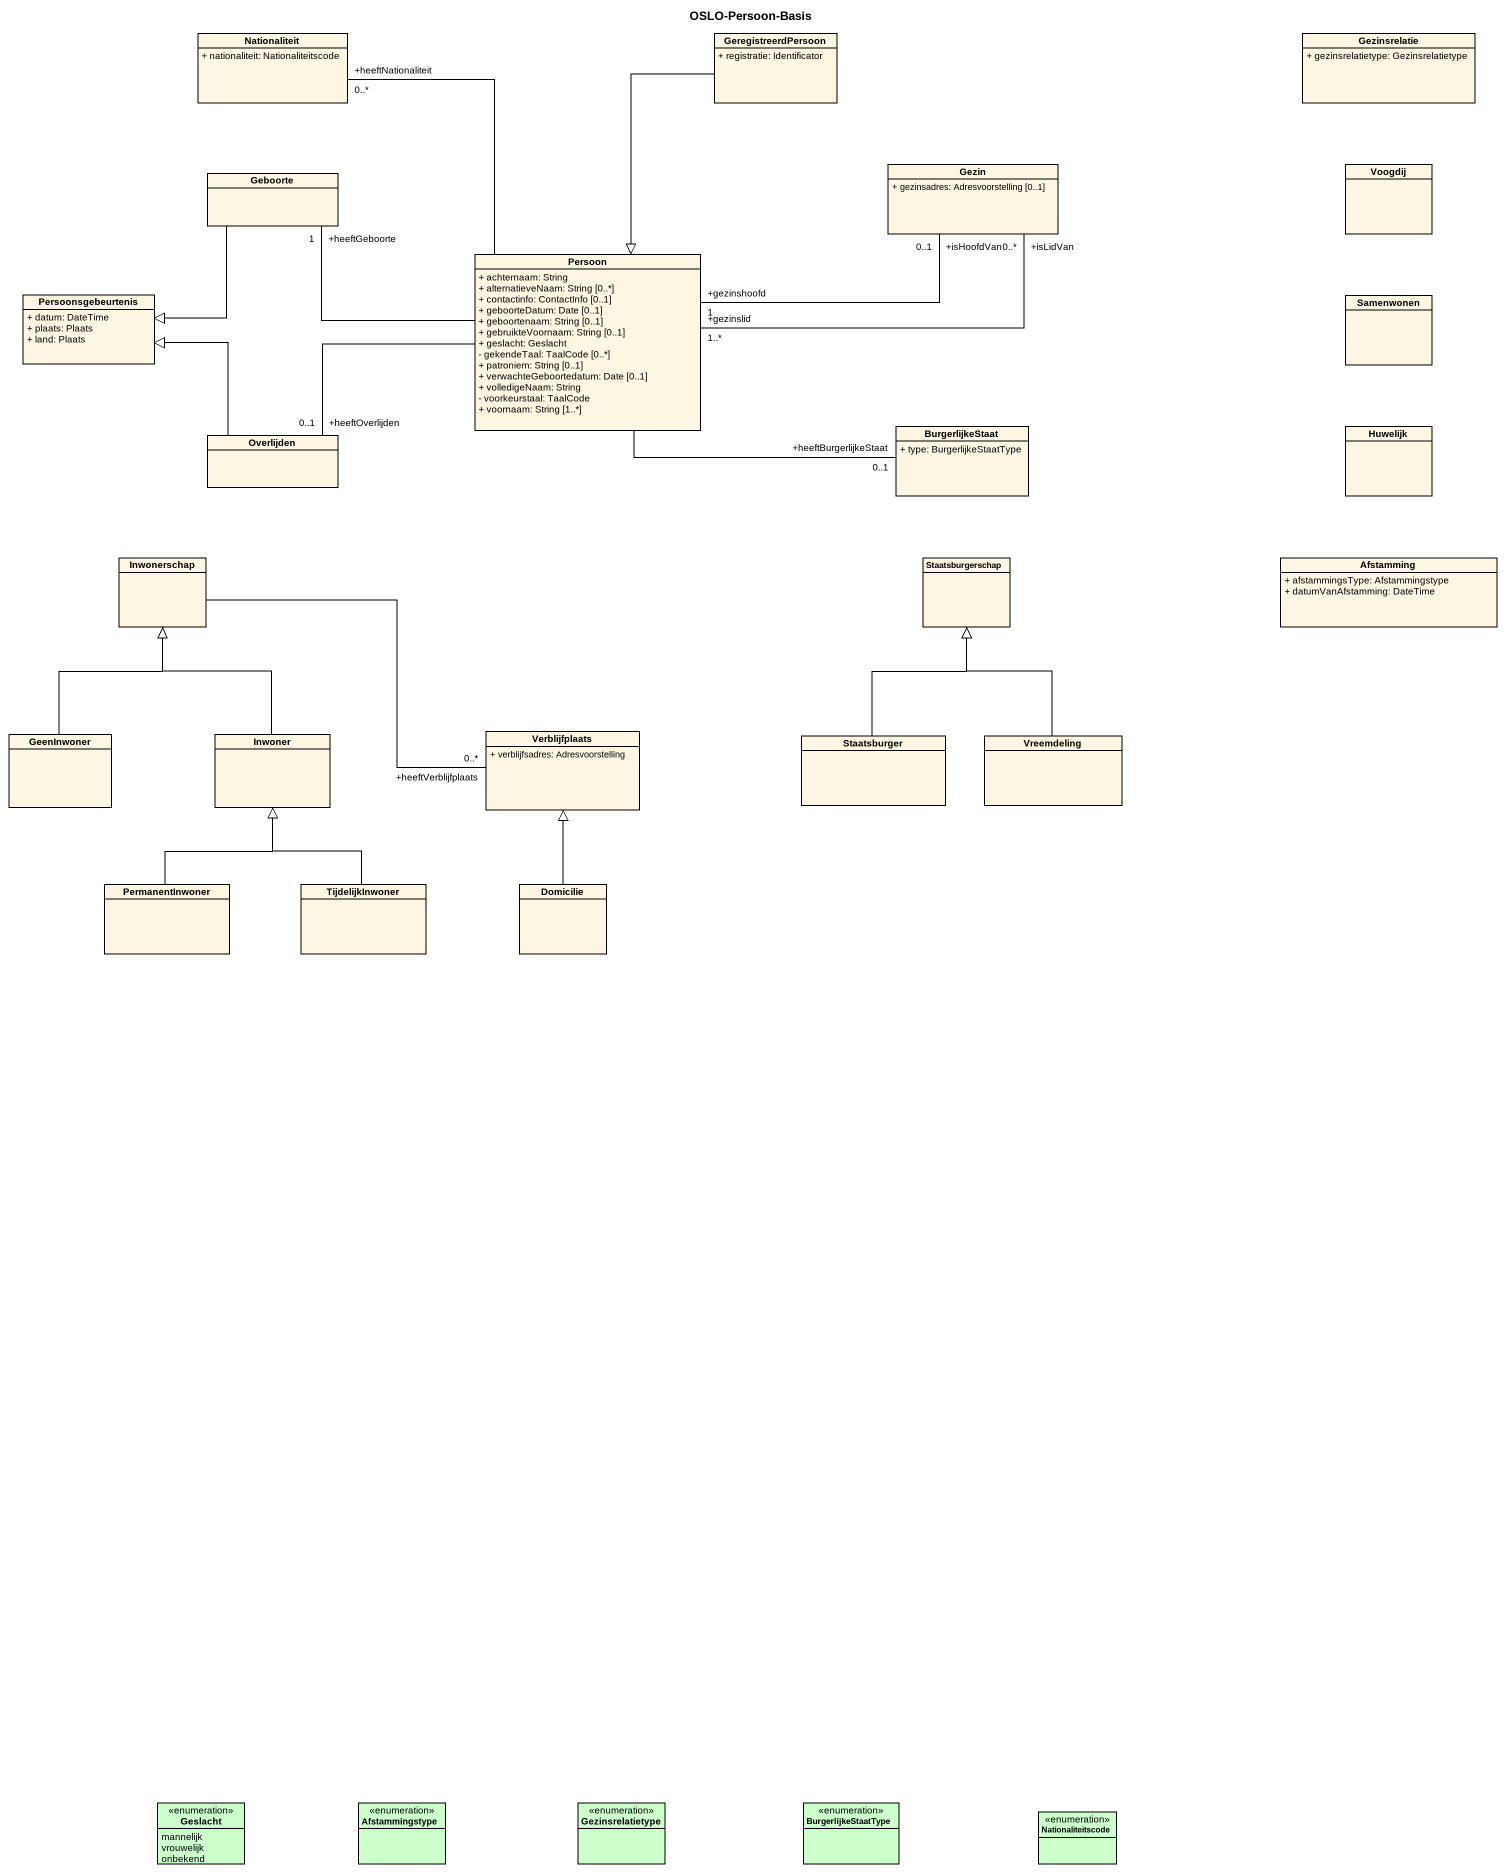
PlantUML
@startuml
title OSLO-Persoon-Basis
hide circle
hide empty members
skinparam classAttributeIconSize 0
class Nationaliteit {
  + nationaliteit: Nationaliteitscode
}
class GeregistreerdPersoon {
  + registratie: Identificator
}
class Gezinsrelatie {
  + gezinsrelatietype: Gezinsrelatietype
}
class Geboorte
class Gezin {
  + gezinsadres: Adresvoorstelling [0..1]
}
class Voogdij
class Persoon {
  + achternaam: String
  + alternatieveNaam: String [0..*]
  + contactinfo: ContactInfo [0..1]
  + geboorteDatum: Date [0..1]
  + geboortenaam: String [0..1]
  + gebruikteVoornaam: String [0..1]
  + geslacht: Geslacht
  - gekendeTaal: TaalCode [0..*]
  + patroniem: String [0..1]
  + verwachteGeboortedatum: Date [0..1]
  + volledigeNaam: String
  - voorkeurstaal: TaalCode
  + voornaam: String [1..*]
}
class Persoonsgebeurtenis {
  + datum: DateTime
  + plaats: Plaats
  + land: Plaats
}
class Samenwonen
class BurgerlijkeStaat {
  + type: BurgerlijkeStaatType
}
class Huwelijk
class Overlijden
class Inwonerschap
class Staatsburgerschap
class Afstamming {
  + afstammingsType: Afstammingstype
  + datumVanAfstamming: DateTime
}
class GeenInwoner
class Inwoner
class Verblijfplaats {
  + verblijfsadres: Adresvoorstelling
}
class Staatsburger
class Vreemdeling
class PermanentInwoner
class TijdelijkInwoner
class Domicilie
enum Geslacht #CCFFCC {
  mannelijk
  vrouwelijk
  onbekend
}
enum Afstammingstype #CCFFCC
enum Gezinsrelatietype #CCFFCC
enum BurgerlijkeStaatType #CCFFCC
enum Nationaliteitscode #CCFFCC
GeregistreerdPersoon --|> Persoon
Geboorte --|> Persoonsgebeurtenis
Persoon -up- "+heeftNationaliteit\n0..*" Nationaliteit
Persoon -left- "+heeftGeboorte\n1" Geboorte
Persoon "+gezinslid\n1..*" -right- "+isLidVan\n0..*" Gezin
Persoon "+gezinshoofd\n1" -right- "+isHoofdVan\n0..1" Gezin
Persoon -right- "+heeftBurgerlijkeStaat\n0..1" BurgerlijkeStaat
Persoon -left- "+heeftOverlijden\n0..1" Overlijden
Overlijden -up-|> Persoonsgebeurtenis
Inwonerschap -right- "+heeftVerblijfplaats\n0..*" Verblijfplaats
GeenInwoner -up-|> Inwonerschap
Inwoner -up-|> Inwonerschap
Staatsburger -up-|> Staatsburgerschap
Vreemdeling -up-|> Staatsburgerschap
PermanentInwoner -up-|> Inwoner
TijdelijkInwoner -up-|> Inwoner
Domicilie -up-|> Verblijfplaats
@enduml
